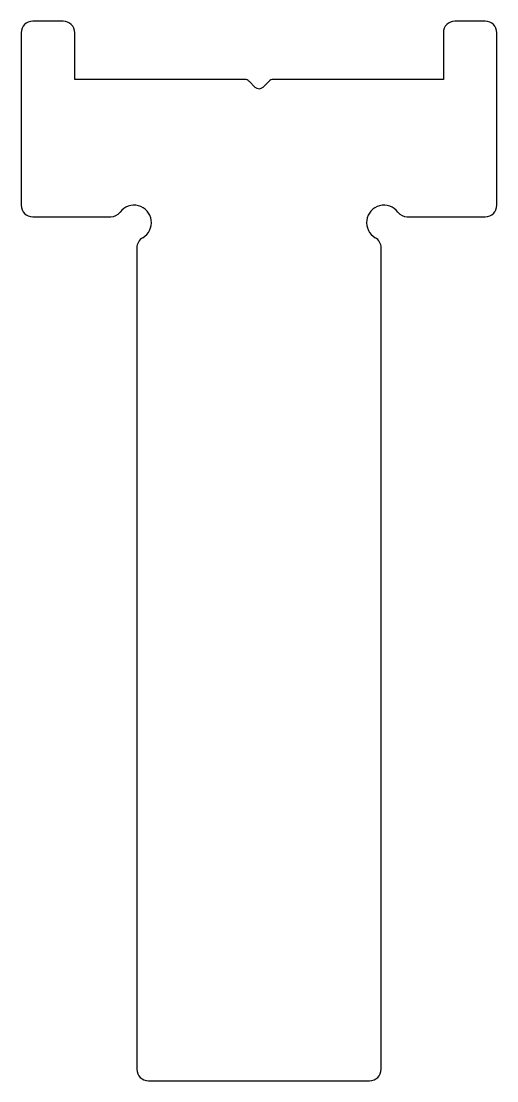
# Model space of a CAD drawing. Extents: x 1832.9 to 1853.3, y 176.5 to 222.
import ezdxf

# ---------------------------------------------------------------- set-up
doc = ezdxf.new("R2010")
doc.units = 0
doc.header["$LTSCALE"] = 15
doc.layers.get('0').update_dxf_attribs({"linetype": 'CONTINUOUS'})

msp = doc.modelspace()

# ---------------------------------------------------------------- linework, layer by layer
at = {"ltscale": 0.05}
for p, q in [((1834.699, 222.015), (1833.399, 222.015)), ((1852.849, 222.015), (1851.549, 222.015)), ((1832.899, 221.515), (1832.899, 214.115)), ((1835.199, 219.515), (1835.199, 221.515)), ((1851.049, 221.515), (1851.049, 219.515)), ((1853.349, 214.115), (1853.349, 221.515)), ((1842.517, 219.515), (1835.199, 219.515)), ((1842.947, 219.189), (1842.694, 219.442)), ((1843.554, 219.442), (1843.301, 219.189)), ((1851.049, 219.515), (1843.731, 219.515)), ((1833.399, 213.615), (1836.749, 213.615)), ((1849.499, 213.615), (1852.849, 213.615)), ((1837.874, 212.283), (1837.874, 177.015)), ((1848.374, 177.015), (1848.374, 212.283)), ((1838.374, 176.515), (1847.874, 176.515))]:
    msp.add_line(p, q, dxfattribs=at)
for centre, radius, start, end in [((1833.399, 221.515), 0.5, 90, 180), ((1834.699, 221.515), 0.5, 0, 90), ((1851.549, 221.515), 0.5, 90, 180), ((1852.849, 221.515), 0.5, 0, 90), ((1842.517, 219.265), 0.25, 45, 90), ((1843.731, 219.265), 0.25, 90, 135), ((1843.124, 219.365), 0.25, 225, 315), ((1833.399, 214.115), 0.5, 180, 270), ((1837.749, 213.365), 0.75, 300, 143.1301), ((1848.499, 213.365), 0.75, 36.8699, 240), ((1852.849, 214.115), 0.5, 270, 0), ((1836.749, 214.115), 0.5, 270, 323.1301), ((1849.499, 214.115), 0.5, 216.8699, 270), ((1838.374, 212.283), 0.5, 120, 180), ((1847.874, 212.283), 0.5, 0, 60), ((1838.374, 177.015), 0.5, 180, 270), ((1847.874, 177.015), 0.5, 270, 0)]:
    msp.add_arc(centre, radius, start, end, dxfattribs=at)

doc.saveas('drawing.dxf')
